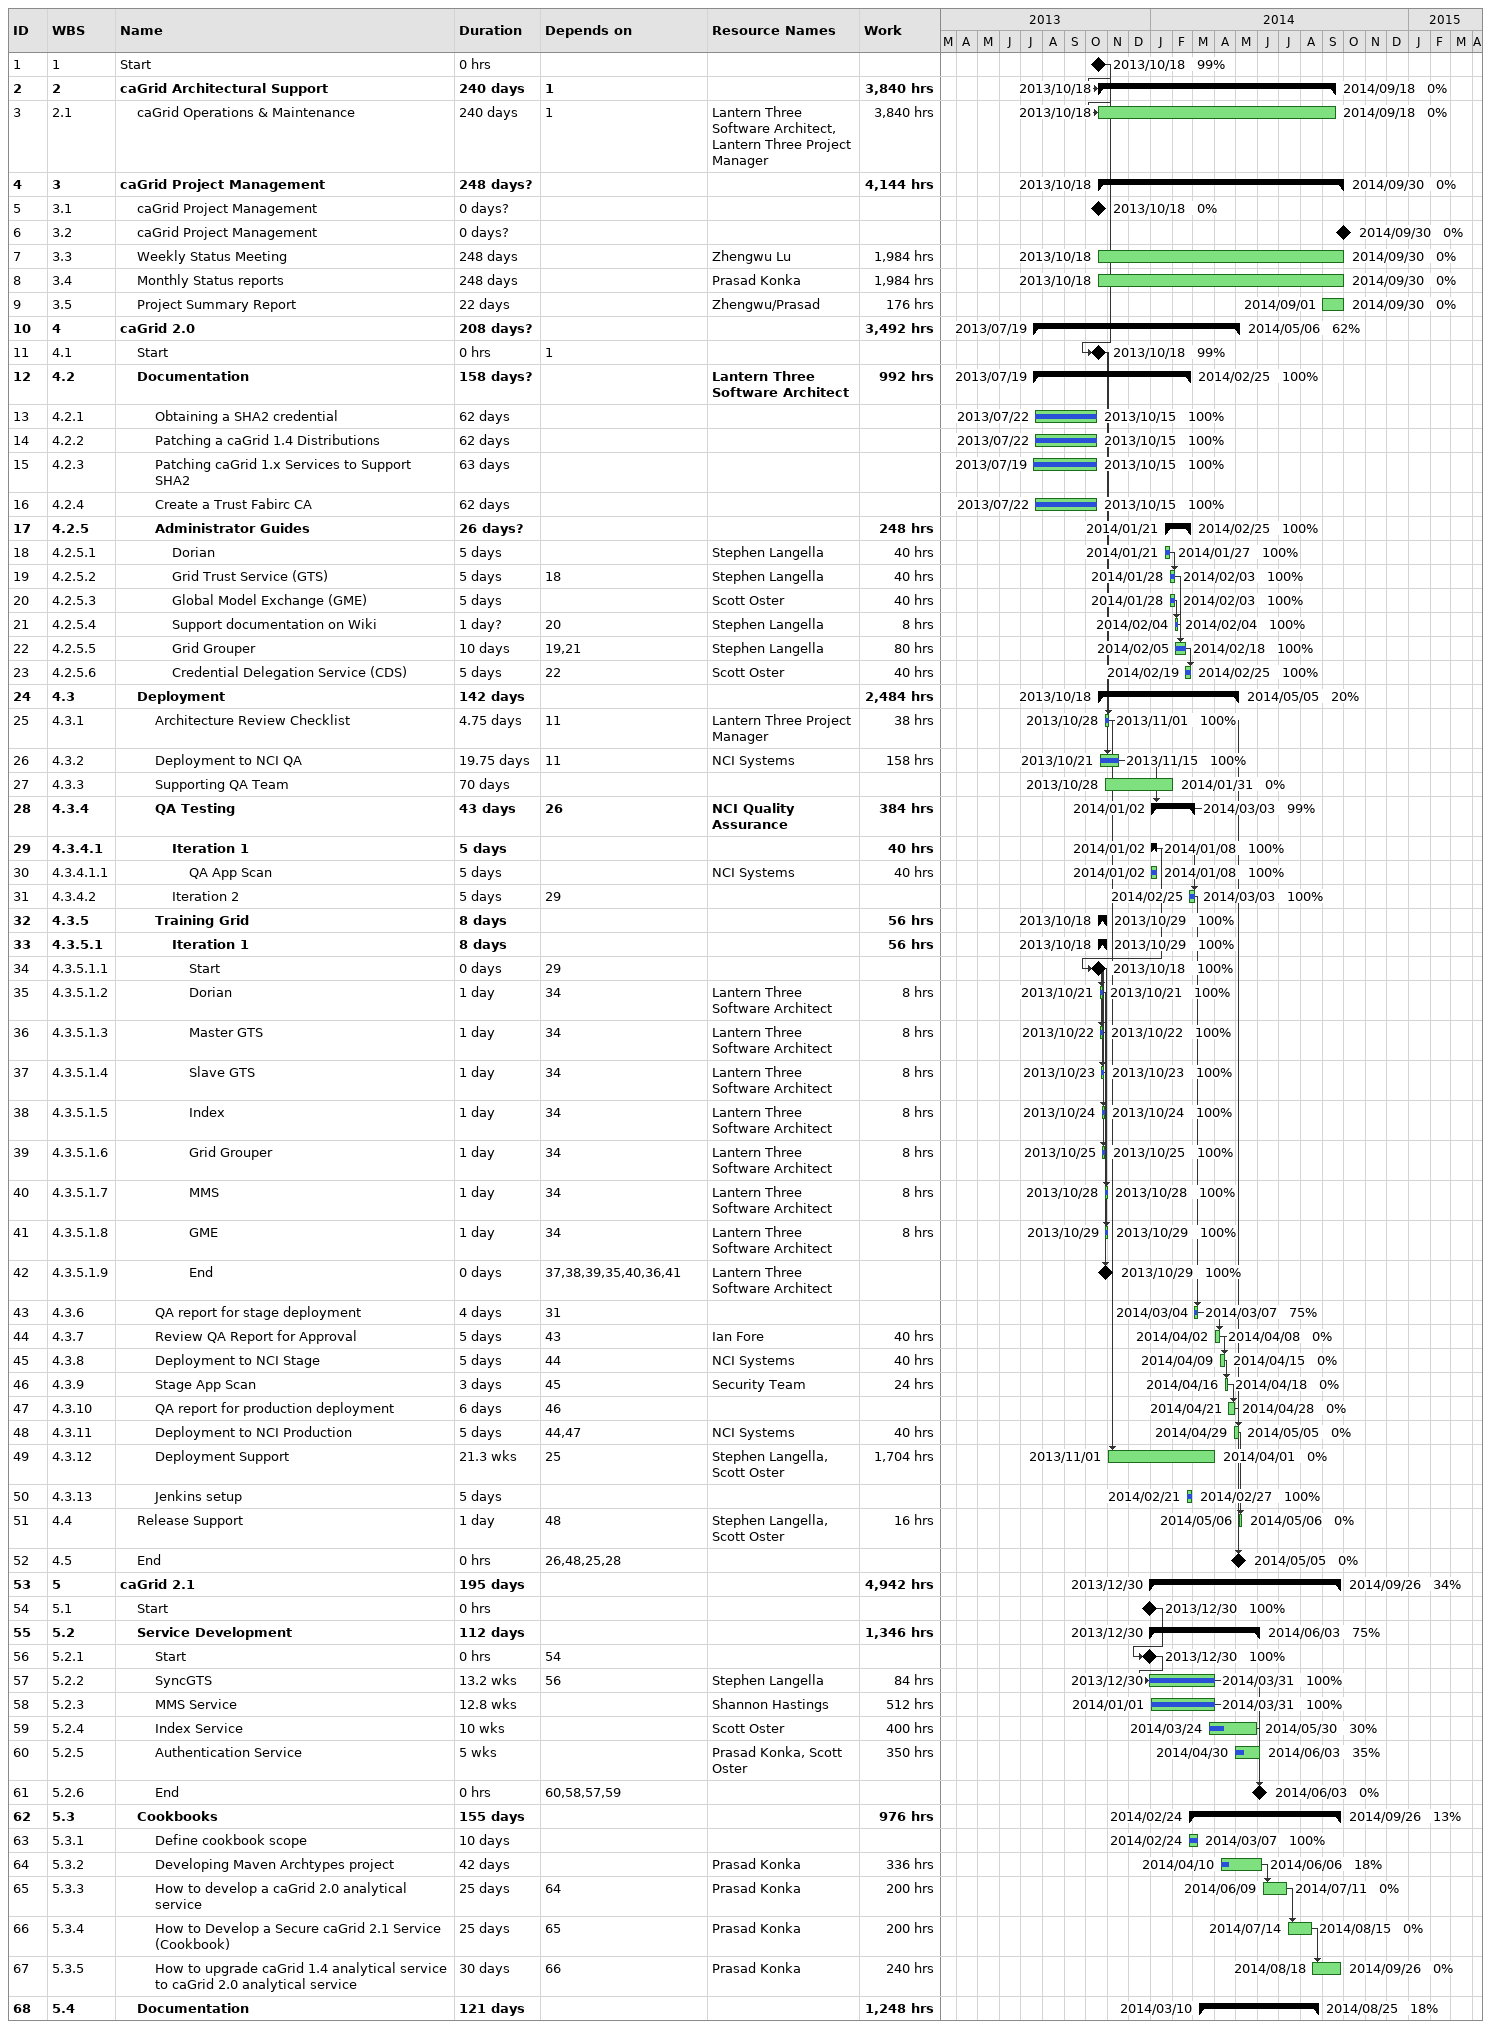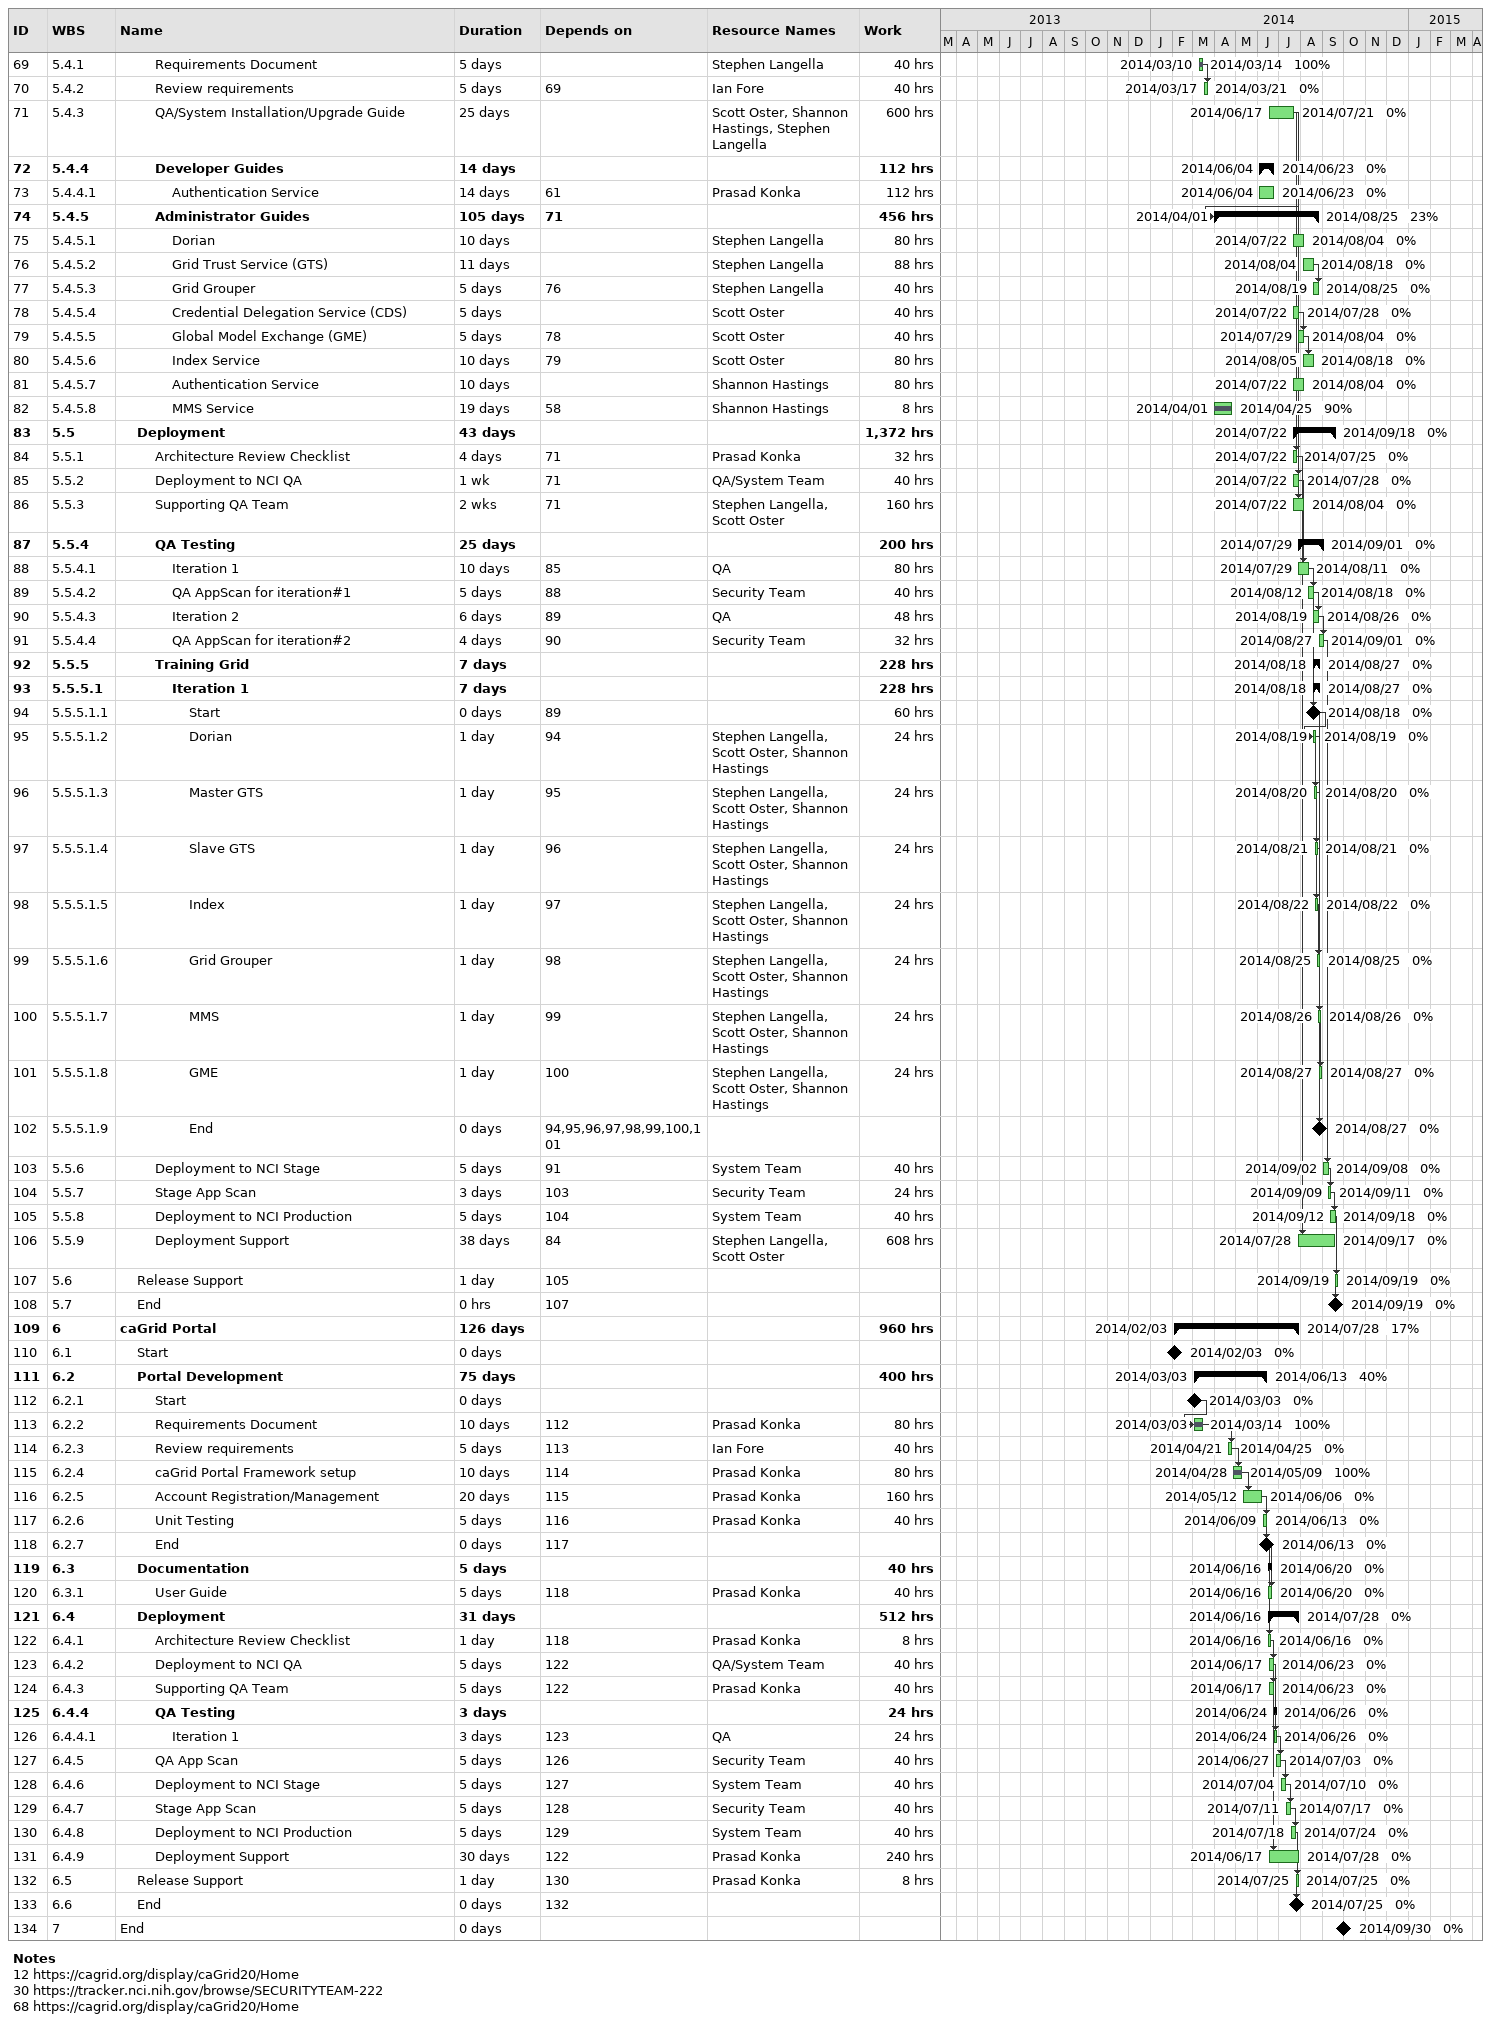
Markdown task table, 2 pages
| ID | WBS | Task | Duration | Start | Finish | Predecessors | Resources | % complete | Work (h) |
|---|---|---|---|---|---|---|---|---|---|
| 1 | 1 | Start | 0h | 2013-10-18 | 2013-10-18 |  |  | 99 |  |
| 2 | 2 | **caGrid Architectural Support** | 240d | 2013-10-18 | 2014-09-18 | 1 |  | 0 | 3840 |
| 3 | 2.1 | caGrid Operations & Maintenance | 240d | 2013-10-18 | 2014-09-18 | 1 | Lantern Three Software Architect, Lantern Three Project Manager | 0 | 3840 |
| 4 | 3 | **caGrid Project Management** | 248d? | 2013-10-18 | 2014-09-30 |  |  | 0 | 4144 |
| 5 | 3.1 | caGrid Project Management | 0d? | 2013-10-18 | 2013-10-18 |  |  | 0 |  |
| 6 | 3.2 | caGrid Project Management | 0d? | 2014-09-30 | 2014-09-30 |  |  | 0 |  |
| 7 | 3.3 | Weekly Status Meeting | 248d | 2013-10-18 | 2014-09-30 |  | Zhengwu Lu | 0 | 1984 |
| 8 | 3.4 | Monthly Status reports | 248d | 2013-10-18 | 2014-09-30 |  | Prasad Konka | 0 | 1984 |
| 9 | 3.5 | Project Summary Report | 22d | 2014-09-01 | 2014-09-30 |  | Zhengwu/Prasad | 0 | 176 |
| 10 | 4 | **caGrid 2.0** | 208d? | 2013-07-19 | 2014-05-06 |  |  | 62 | 3492 |
| 11 | 4.1 | Start | 0h | 2013-10-18 | 2013-10-18 | 1 |  | 99 |  |
| 12 | 4.2 | **Documentation** | 158d? | 2013-07-19 | 2014-02-25 |  | Lantern Three Software Architect | 100 | 992 |
| 13 | 4.2.1 | Obtaining a SHA2 credential | 62d | 2013-07-22 | 2013-10-15 |  |  | 100 |  |
| 14 | 4.2.2 | Patching a caGrid 1.4 Distributions | 62d | 2013-07-22 | 2013-10-15 |  |  | 100 |  |
| 15 | 4.2.3 | Patching caGrid 1.x Services to Support SHA2 | 63d | 2013-07-19 | 2013-10-15 |  |  | 100 |  |
| 16 | 4.2.4 | Create a Trust Fabirc CA | 62d | 2013-07-22 | 2013-10-15 |  |  | 100 |  |
| 17 | 4.2.5 | **Administrator Guides** | 26d? | 2014-01-21 | 2014-02-25 |  |  | 100 | 248 |
| 18 | 4.2.5.1 | Dorian | 5d | 2014-01-21 | 2014-01-27 |  | Stephen Langella | 100 | 40 |
| 19 | 4.2.5.2 | Grid Trust Service (GTS) | 5d | 2014-01-28 | 2014-02-03 | 18 | Stephen Langella | 100 | 40 |
| 20 | 4.2.5.3 | Global Model Exchange (GME) | 5d | 2014-01-28 | 2014-02-03 |  | Scott Oster | 100 | 40 |
| 21 | 4.2.5.4 | Support documentation on Wiki | 1d? | 2014-02-04 | 2014-02-04 | 20 | Stephen Langella | 100 | 8 |
| 22 | 4.2.5.5 | Grid Grouper | 10d | 2014-02-05 | 2014-02-18 | 19, 21 | Stephen Langella | 100 | 80 |
| 23 | 4.2.5.6 | Credential Delegation Service (CDS) | 5d | 2014-02-19 | 2014-02-25 | 22 | Scott Oster | 100 | 40 |
| 24 | 4.3 | **Deployment** | 142d | 2013-10-18 | 2014-05-05 |  |  | 20 | 2484 |
| 25 | 4.3.1 | Architecture Review Checklist | 4.75d | 2013-10-28 | 2013-11-01 | 11 | Lantern Three Project Manager | 100 | 38 |
| 26 | 4.3.2 | Deployment to NCI QA | 19.75d | 2013-10-21 | 2013-11-15 | 11 | NCI Systems | 100 | 158 |
| 27 | 4.3.3 | Supporting QA Team | 70d | 2013-10-28 | 2014-01-31 |  |  | 0 |  |
| 28 | 4.3.4 | **QA Testing** | 43d | 2014-01-02 | 2014-03-03 | 26 | NCI Quality Assurance | 99 | 384 |
| 29 | 4.3.4.1 | **Iteration 1** | 5d | 2014-01-02 | 2014-01-08 |  |  | 100 | 40 |
| 30 | 4.3.4.1.1 | QA App Scan | 5d | 2014-01-02 | 2014-01-08 |  | NCI Systems | 100 | 40 |
| 31 | 4.3.4.2 | Iteration 2 | 5d | 2014-02-25 | 2014-03-03 | 29 |  | 100 |  |
| 32 | 4.3.5 | **Training Grid** | 8d | 2013-10-18 | 2013-10-29 |  |  | 100 | 56 |
| 33 | 4.3.5.1 | **Iteration 1** | 8d | 2013-10-18 | 2013-10-29 |  |  | 100 | 56 |
| 34 | 4.3.5.1.1 | Start | 0d | 2013-10-18 | 2013-10-18 | 29 |  | 100 |  |
| 35 | 4.3.5.1.2 | Dorian | 1d | 2013-10-21 | 2013-10-21 | 34 | Lantern Three Software Architect | 100 | 8 |
| 36 | 4.3.5.1.3 | Master GTS | 1d | 2013-10-22 | 2013-10-22 | 34 | Lantern Three Software Architect | 100 | 8 |
| 37 | 4.3.5.1.4 | Slave GTS | 1d | 2013-10-23 | 2013-10-23 | 34 | Lantern Three Software Architect | 100 | 8 |
| 38 | 4.3.5.1.5 | Index | 1d | 2013-10-24 | 2013-10-24 | 34 | Lantern Three Software Architect | 100 | 8 |
| 39 | 4.3.5.1.6 | Grid Grouper | 1d | 2013-10-25 | 2013-10-25 | 34 | Lantern Three Software Architect | 100 | 8 |
| 40 | 4.3.5.1.7 | MMS | 1d | 2013-10-28 | 2013-10-28 | 34 | Lantern Three Software Architect | 100 | 8 |
| 41 | 4.3.5.1.8 | GME | 1d | 2013-10-29 | 2013-10-29 | 34 | Lantern Three Software Architect | 100 | 8 |
| 42 | 4.3.5.1.9 | End | 0d | 2013-10-29 | 2013-10-29 | 37, 38, 39, 35, 40, 36, 41 | Lantern Three Software Architect | 100 |  |
| 43 | 4.3.6 | QA report for stage deployment | 4d | 2014-03-04 | 2014-03-07 | 31 |  | 75 |  |
| 44 | 4.3.7 | Review QA Report for Approval | 5d | 2014-04-02 | 2014-04-08 | 43 | Ian Fore | 0 | 40 |
| 45 | 4.3.8 | Deployment to NCI Stage | 5d | 2014-04-09 | 2014-04-15 | 44 | NCI Systems | 0 | 40 |
| 46 | 4.3.9 | Stage App Scan | 3d | 2014-04-16 | 2014-04-18 | 45 | Security Team | 0 | 24 |
| 47 | 4.3.10 | QA report for production deployment | 6d | 2014-04-21 | 2014-04-28 | 46 |  | 0 |  |
| 48 | 4.3.11 | Deployment to NCI Production | 5d | 2014-04-29 | 2014-05-05 | 44, 47 | NCI Systems | 0 | 40 |
| 49 | 4.3.12 | Deployment Support | 21.3w | 2013-11-01 | 2014-04-01 | 25 | Stephen Langella, Scott Oster | 0 | 1704 |
| 50 | 4.3.13 | Jenkins setup | 5d | 2014-02-21 | 2014-02-27 |  |  | 100 |  |
| 51 | 4.4 | Release Support | 1d | 2014-05-06 | 2014-05-06 | 48 | Stephen Langella, Scott Oster | 0 | 16 |
| 52 | 4.5 | End | 0h | 2014-05-05 | 2014-05-05 | 26, 48, 25, 28 |  | 0 |  |
| 53 | 5 | **caGrid 2.1** | 195d | 2013-12-30 | 2014-09-26 |  |  | 34 | 4942 |
| 54 | 5.1 | Start | 0h | 2013-12-30 | 2013-12-30 |  |  | 100 |  |
| 55 | 5.2 | **Service Development** | 112d | 2013-12-30 | 2014-06-03 |  |  | 75 | 1346 |
| 56 | 5.2.1 | Start | 0h | 2013-12-30 | 2013-12-30 | 54 |  | 100 |  |
| 57 | 5.2.2 | SyncGTS | 13.2w | 2013-12-30 | 2014-03-31 | 56 | Stephen Langella | 100 | 84 |
| 58 | 5.2.3 | MMS Service | 12.8w | 2014-01-01 | 2014-03-31 |  | Shannon Hastings | 100 | 512 |
| 59 | 5.2.4 | Index Service | 10w | 2014-03-24 | 2014-05-30 |  | Scott Oster | 30 | 400 |
| 60 | 5.2.5 | Authentication Service | 5w | 2014-04-30 | 2014-06-03 |  | Prasad Konka, Scott Oster | 35 | 350 |
| 61 | 5.2.6 | End | 0h | 2014-06-03 | 2014-06-03 | 60, 58, 57, 59 |  | 0 |  |
| 62 | 5.3 | **Cookbooks** | 155d | 2014-02-24 | 2014-09-26 |  |  | 13 | 976 |
| 63 | 5.3.1 | Define cookbook scope | 10d | 2014-02-24 | 2014-03-07 |  |  | 100 |  |
| 64 | 5.3.2 | Developing Maven Archtypes project | 42d | 2014-04-10 | 2014-06-06 |  | Prasad Konka | 18 | 336 |
| 65 | 5.3.3 | How to develop a caGrid 2.0 analytical service | 25d | 2014-06-09 | 2014-07-11 | 64 | Prasad Konka | 0 | 200 |
| 66 | 5.3.4 | How to Develop a Secure caGrid 2.1 Service (Cookbook) | 25d | 2014-07-14 | 2014-08-15 | 65 | Prasad Konka | 0 | 200 |
| 67 | 5.3.5 | How to upgrade caGrid 1.4 analytical service to caGrid 2.0 analytical service | 30d | 2014-08-18 | 2014-09-26 | 66 | Prasad Konka | 0 | 240 |
| 68 | 5.4 | **Documentation** | 121d | 2014-03-10 | 2014-08-25 |  |  | 18 | 1248 |
| 69 | 5.4.1 | Requirements Document | 5d | 2014-03-10 | 2014-03-14 |  | Stephen Langella | 100 | 40 |
| 70 | 5.4.2 | Review requirements | 5d | 2014-03-17 | 2014-03-21 | 69 | Ian Fore | 0 | 40 |
| 71 | 5.4.3 | QA/System Installation/Upgrade Guide | 25d | 2014-06-17 | 2014-07-21 |  | Scott Oster, Shannon Hastings, Stephen Langella | 0 | 600 |
| 72 | 5.4.4 | **Developer Guides** | 14d | 2014-06-04 | 2014-06-23 |  |  | 0 | 112 |
| 73 | 5.4.4.1 | Authentication Service | 14d | 2014-06-04 | 2014-06-23 | 61 | Prasad Konka | 0 | 112 |
| 74 | 5.4.5 | **Administrator Guides** | 105d | 2014-04-01 | 2014-08-25 | 71 |  | 23 | 456 |
| 75 | 5.4.5.1 | Dorian | 10d | 2014-07-22 | 2014-08-04 |  | Stephen Langella | 0 | 80 |
| 76 | 5.4.5.2 | Grid Trust Service (GTS) | 11d | 2014-08-04 | 2014-08-18 |  | Stephen Langella | 0 | 88 |
| 77 | 5.4.5.3 | Grid Grouper | 5d | 2014-08-19 | 2014-08-25 | 76 | Stephen Langella | 0 | 40 |
| 78 | 5.4.5.4 | Credential Delegation Service (CDS) | 5d | 2014-07-22 | 2014-07-28 |  | Scott Oster | 0 | 40 |
| 79 | 5.4.5.5 | Global Model Exchange (GME) | 5d | 2014-07-29 | 2014-08-04 | 78 | Scott Oster | 0 | 40 |
| 80 | 5.4.5.6 | Index Service | 10d | 2014-08-05 | 2014-08-18 | 79 | Scott Oster | 0 | 80 |
| 81 | 5.4.5.7 | Authentication Service | 10d | 2014-07-22 | 2014-08-04 |  | Shannon Hastings | 0 | 80 |
| 82 | 5.4.5.8 | MMS Service | 19d | 2014-04-01 | 2014-04-25 | 58 | Shannon Hastings | 90 | 8 |
| 83 | 5.5 | **Deployment** | 43d | 2014-07-22 | 2014-09-18 |  |  | 0 | 1372 |
| 84 | 5.5.1 | Architecture Review Checklist | 4d | 2014-07-22 | 2014-07-25 | 71 | Prasad Konka | 0 | 32 |
| 85 | 5.5.2 | Deployment to NCI QA | 1w | 2014-07-22 | 2014-07-28 | 71 | QA/System Team | 0 | 40 |
| 86 | 5.5.3 | Supporting QA Team | 2w | 2014-07-22 | 2014-08-04 | 71 | Stephen Langella, Scott Oster | 0 | 160 |
| 87 | 5.5.4 | **QA Testing** | 25d | 2014-07-29 | 2014-09-01 |  |  | 0 | 200 |
| 88 | 5.5.4.1 | Iteration 1 | 10d | 2014-07-29 | 2014-08-11 | 85 | QA | 0 | 80 |
| 89 | 5.5.4.2 | QA AppScan for iteration#1 | 5d | 2014-08-12 | 2014-08-18 | 88 | Security Team | 0 | 40 |
| 90 | 5.5.4.3 | Iteration 2 | 6d | 2014-08-19 | 2014-08-26 | 89 | QA | 0 | 48 |
| 91 | 5.5.4.4 | QA AppScan for iteration#2 | 4d | 2014-08-27 | 2014-09-01 | 90 | Security Team | 0 | 32 |
| 92 | 5.5.5 | **Training Grid** | 7d | 2014-08-18 | 2014-08-27 |  |  | 0 | 228 |
| 93 | 5.5.5.1 | **Iteration 1** | 7d | 2014-08-18 | 2014-08-27 |  |  | 0 | 228 |
| 94 | 5.5.5.1.1 | Start | 0d | 2014-08-18 | 2014-08-18 | 89 |  | 0 | 60 |
| 95 | 5.5.5.1.2 | Dorian | 1d | 2014-08-19 | 2014-08-19 | 94 | Stephen Langella, Scott Oster, Shannon Hastings | 0 | 24 |
| 96 | 5.5.5.1.3 | Master GTS | 1d | 2014-08-20 | 2014-08-20 | 95 | Stephen Langella, Scott Oster, Shannon Hastings | 0 | 24 |
| 97 | 5.5.5.1.4 | Slave GTS | 1d | 2014-08-21 | 2014-08-21 | 96 | Stephen Langella, Scott Oster, Shannon Hastings | 0 | 24 |
| 98 | 5.5.5.1.5 | Index | 1d | 2014-08-22 | 2014-08-22 | 97 | Stephen Langella, Scott Oster, Shannon Hastings | 0 | 24 |
| 99 | 5.5.5.1.6 | Grid Grouper | 1d | 2014-08-25 | 2014-08-25 | 98 | Stephen Langella, Scott Oster, Shannon Hastings | 0 | 24 |
| 100 | 5.5.5.1.7 | MMS | 1d | 2014-08-26 | 2014-08-26 | 99 | Stephen Langella, Scott Oster, Shannon Hastings | 0 | 24 |
| 101 | 5.5.5.1.8 | GME | 1d | 2014-08-27 | 2014-08-27 | 100 | Stephen Langella, Scott Oster, Shannon Hastings | 0 | 24 |
| 102 | 5.5.5.1.9 | End | 0d | 2014-08-27 | 2014-08-27 | 94, 95, 96, 97, 98, 99, 100, 101 |  | 0 |  |
| 103 | 5.5.6 | Deployment to NCI Stage | 5d | 2014-09-02 | 2014-09-08 | 91 | System Team | 0 | 40 |
| 104 | 5.5.7 | Stage App Scan | 3d | 2014-09-09 | 2014-09-11 | 103 | Security Team | 0 | 24 |
| 105 | 5.5.8 | Deployment to NCI Production | 5d | 2014-09-12 | 2014-09-18 | 104 | System Team | 0 | 40 |
| 106 | 5.5.9 | Deployment Support | 38d | 2014-07-28 | 2014-09-17 | 84 | Stephen Langella, Scott Oster | 0 | 608 |
| 107 | 5.6 | Release Support | 1d | 2014-09-19 | 2014-09-19 | 105 |  | 0 |  |
| 108 | 5.7 | End | 0h | 2014-09-19 | 2014-09-19 | 107 |  | 0 |  |
| 109 | 6 | **caGrid Portal** | 126d | 2014-02-03 | 2014-07-28 |  |  | 17 | 960 |
| 110 | 6.1 | Start | 0d | 2014-02-03 | 2014-02-03 |  |  | 0 |  |
| 111 | 6.2 | **Portal Development** | 75d | 2014-03-03 | 2014-06-13 |  |  | 40 | 400 |
| 112 | 6.2.1 | Start | 0d | 2014-03-03 | 2014-03-03 |  |  | 0 |  |
| 113 | 6.2.2 | Requirements Document | 10d | 2014-03-03 | 2014-03-14 | 112 | Prasad Konka | 100 | 80 |
| 114 | 6.2.3 | Review requirements | 5d | 2014-04-21 | 2014-04-25 | 113 | Ian Fore | 0 | 40 |
| 115 | 6.2.4 | caGrid Portal Framework setup | 10d | 2014-04-28 | 2014-05-09 | 114 | Prasad Konka | 100 | 80 |
| 116 | 6.2.5 | Account Registration/Management | 20d | 2014-05-12 | 2014-06-06 | 115 | Prasad Konka | 0 | 160 |
| 117 | 6.2.6 | Unit Testing | 5d | 2014-06-09 | 2014-06-13 | 116 | Prasad Konka | 0 | 40 |
| 118 | 6.2.7 | End | 0d | 2014-06-13 | 2014-06-13 | 117 |  | 0 |  |
| 119 | 6.3 | **Documentation** | 5d | 2014-06-16 | 2014-06-20 |  |  | 0 | 40 |
| 120 | 6.3.1 | User Guide | 5d | 2014-06-16 | 2014-06-20 | 118 | Prasad Konka | 0 | 40 |
| 121 | 6.4 | **Deployment** | 31d | 2014-06-16 | 2014-07-28 |  |  | 0 | 512 |
| 122 | 6.4.1 | Architecture Review Checklist | 1d | 2014-06-16 | 2014-06-16 | 118 | Prasad Konka | 0 | 8 |
| 123 | 6.4.2 | Deployment to NCI QA | 5d | 2014-06-17 | 2014-06-23 | 122 | QA/System Team | 0 | 40 |
| 124 | 6.4.3 | Supporting QA Team | 5d | 2014-06-17 | 2014-06-23 | 122 | Prasad Konka | 0 | 40 |
| 125 | 6.4.4 | **QA Testing** | 3d | 2014-06-24 | 2014-06-26 |  |  | 0 | 24 |
| 126 | 6.4.4.1 | Iteration 1 | 3d | 2014-06-24 | 2014-06-26 | 123 | QA | 0 | 24 |
| 127 | 6.4.5 | QA App Scan | 5d | 2014-06-27 | 2014-07-03 | 126 | Security Team | 0 | 40 |
| 128 | 6.4.6 | Deployment to NCI Stage | 5d | 2014-07-04 | 2014-07-10 | 127 | System Team | 0 | 40 |
| 129 | 6.4.7 | Stage App Scan | 5d | 2014-07-11 | 2014-07-17 | 128 | Security Team | 0 | 40 |
| 130 | 6.4.8 | Deployment to NCI Production | 5d | 2014-07-18 | 2014-07-24 | 129 | System Team | 0 | 40 |
| 131 | 6.4.9 | Deployment Support | 30d | 2014-06-17 | 2014-07-28 | 122 | Prasad Konka | 0 | 240 |
| 132 | 6.5 | Release Support | 1d | 2014-07-25 | 2014-07-25 | 130 | Prasad Konka | 0 | 8 |
| 133 | 6.6 | End | 0d | 2014-07-25 | 2014-07-25 | 132 |  | 0 |  |
| 134 | 7 | End | 0d | 2014-09-30 | 2014-09-30 |  |  | 0 |  |

Notes
- 12: https://cagrid.org/display/caGrid20/Home
- 30: https://tracker.nci.nih.gov/browse/SECURITYTEAM-222
- 68: https://cagrid.org/display/caGrid20/Home
